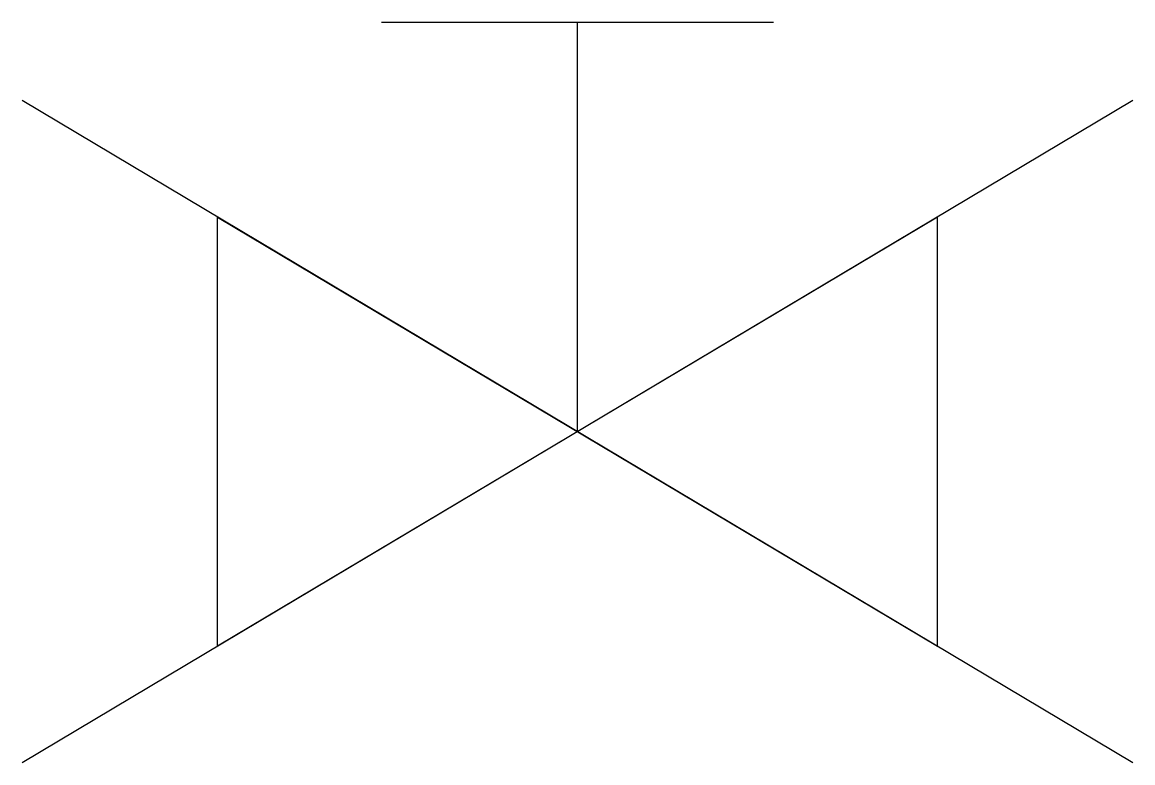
# Model space of a CAD drawing. Extents: x -3.55 to 3.55, y -2.12 to 2.62.
import ezdxf

# ---------------------------------------------------------------- set-up
doc = ezdxf.new("R2010")
doc.units = 0
doc.header["$LTSCALE"] = 0.2

msp = doc.modelspace()

# ---------------------------------------------------------------- linework, layer by layer
for p, q in [((-1.2538, 2.6193), (1.2538, 2.6193)), ((0, 0), (0, 2.6193)), ((3.5539, 2.1182), (-3.5539, -2.1182)), ((3.5539, -2.1182), (-3.5539, 2.1182)), ((2.3039, 1.3732), (-2.3039, -1.3732)), ((-2.3039, 1.3732), (2.3039, -1.3732)), ((-2.3039, -1.3732), (-2.3039, 1.3732)), ((2.3039, -1.3732), (2.3039, 1.3732))]:
    msp.add_line(p, q)

doc.saveas('drawing.dxf')
